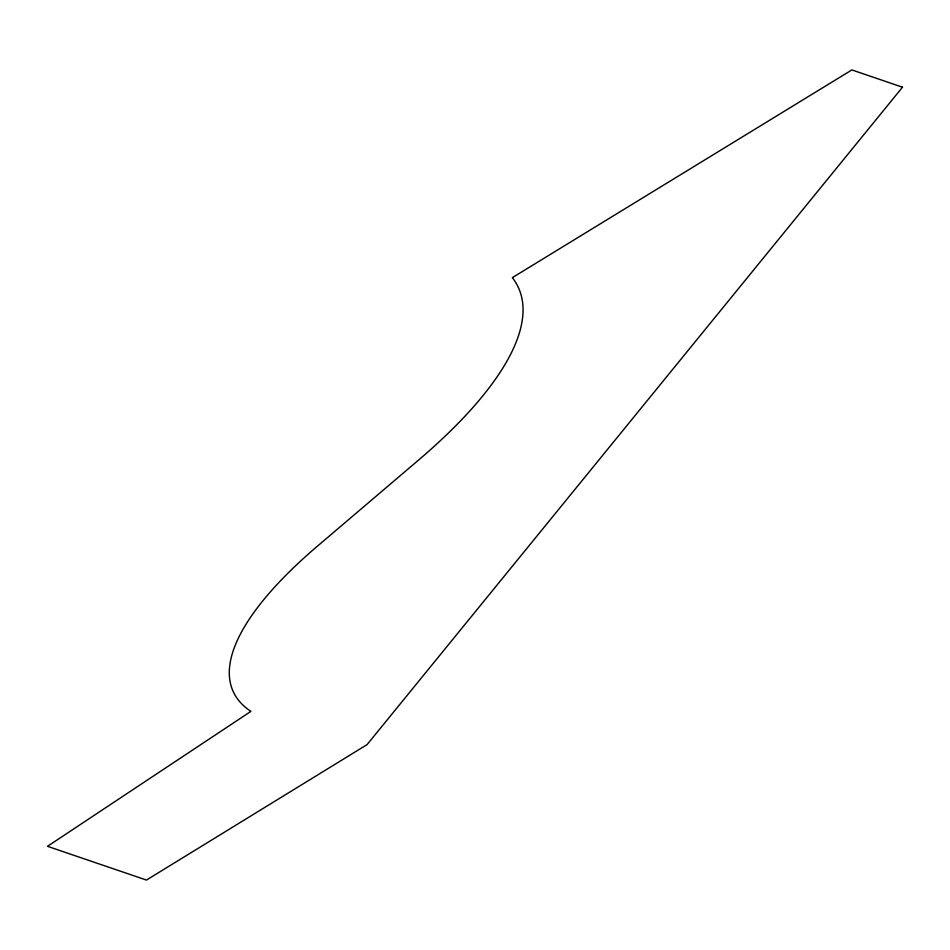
<?xml version="1.0" encoding="UTF-8"?>
<svg xmlns="http://www.w3.org/2000/svg" width="950" height="950" viewBox="0 0 950 950"><rect width="100%" height="100%" fill="white"/><g stroke="black" fill="none" stroke-linecap="round" stroke-linejoin="round"><path stroke-width="1.43" d="M902.5 87.198L367.08 744.61L146.466 880.068L47.5 846.319L250.907 711.372A415.506 131.159 -24.5 0 1 317.561 546.048L418.238 460.346A493.323 155.717 -24.5 0 0 512.359 277.649L851.865 69.932L902.5 87.198"/></g></svg>
